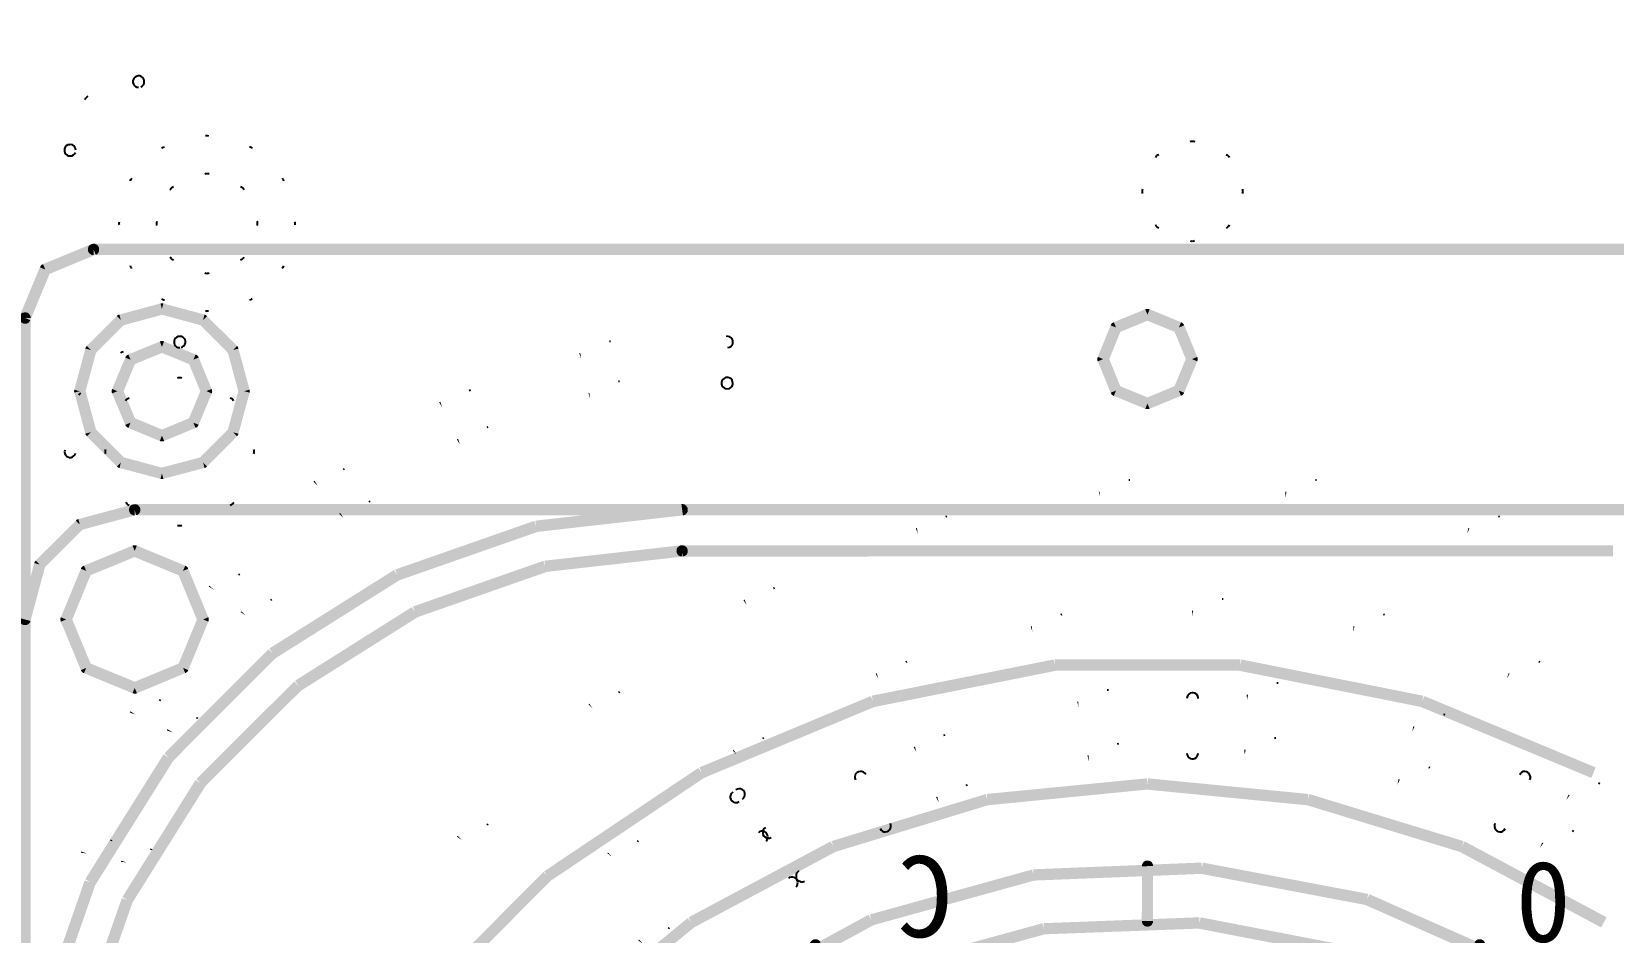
# Model space of a CAD drawing. Header units: millimetres. Extents: x -185079 to -2648, y 85916 to 249201.
# Drawn here: x -52839.2 to -52723.9, y 133995.2 to 134060.9 of the extents above; entities that cross this region are included whole.
import ezdxf

# ---------------------------------------------------------------- set-up
doc = ezdxf.new("R2010")
doc.units = ezdxf.units.MM
doc.linetypes.add('DASHDOT', pattern=[25.4, 12.7, -6.35, 0, -6.35])
doc.layers.get('0').update_dxf_attribs({"color": 255, "linetype": 'DASHDOT'})
doc.layers.add('1', color=4, linetype='Continuous')
doc.styles.add('PDF SimSun', font='simsun.ttc')

msp = doc.modelspace()

# ---------------------------------------------------------------- hatches: boundary and pattern name
at = {"extrusion": (-0.004685, -0.017452, 0.999837)}
for points in [[(-85784.72, 115779.05), (-85784.97, 115779.38), (-85785.23, 115779.72), (-85782.2, 115782.04), (-85781.95, 115781.71), (-85781.69, 115781.38)], [(-85781.95, 115781.71), (-85782.05, 115782.11), (-85782.16, 115782.06), (-85782.25, 115781.98), (-85782.33, 115781.9), (-85782.36, 115781.78), (-85782.36, 115781.65), (-85782.33, 115781.55), (-85782.27, 115781.44), (-85782.18, 115781.36), (-85782.07, 115781.32), (-85781.96, 115781.29), (-85781.84, 115781.31)], [(-85781.95, 115781.71), (-85781.69, 115781.38), (-85781.6, 115781.46), (-85781.55, 115781.57), (-85781.53, 115781.68), (-85781.55, 115781.8), (-85781.58, 115781.92), (-85781.66, 115782.01), (-85781.76, 115782.08), (-85781.86, 115782.12), (-85781.98, 115782.13), (-85782.09, 115782.1), (-85782.2, 115782.04)], [(-85633.64, 115821.96), (-85633.53, 115821.56), (-85633.43, 115821.16), (-85781.84, 115781.31), (-85781.95, 115781.71), (-85782.05, 115782.11)], [(-85785.06, 115775.53), (-85785.47, 115775.58), (-85785.89, 115775.64), (-85785.39, 115779.44), (-85784.97, 115779.38), (-85784.56, 115779.33)], [(-85784.97, 115779.38), (-85785.39, 115779.44), (-85785.37, 115779.5), (-85785.35, 115779.56), (-85785.32, 115779.61), (-85785.29, 115779.66), (-85785.23, 115779.72)], [(-85778.48, 115776.89), (-85778.69, 115777.25), (-85778.9, 115777.61), (-85776.21, 115779.17), (-85776.01, 115778.81), (-85775.8, 115778.45)], [(-85776.01, 115778.81), (-85776.21, 115779.17), (-85776.16, 115779.19), (-85776.1, 115779.21), (-85776.01, 115779.22)], [(-85776.01, 115778.4), (-85776.01, 115778.81), (-85776.01, 115779.22), (-85772.9, 115779.22), (-85772.9, 115778.81), (-85772.9, 115778.39)], [(-85708.23, 115795.21), (-85708.48, 115795.54), (-85708.74, 115795.87), (-85706.77, 115797.37), (-85706.51, 115797.04), (-85706.26, 115796.71)], [(-85706.51, 115797.04), (-85706.77, 115797.37), (-85706.72, 115797.41), (-85706.66, 115797.43), (-85706.61, 115797.45), (-85706.54, 115797.46), (-85706.46, 115797.46)], [(-85706.57, 115796.63), (-85706.51, 115797.04), (-85706.46, 115797.46), (-85704, 115797.14), (-85704.05, 115796.73), (-85704.11, 115796.32)], [(-85785.47, 115775.58), (-85785.08, 115775.69), (-85785.12, 115775.8), (-85785.2, 115775.89), (-85785.29, 115775.96), (-85785.41, 115776), (-85785.53, 115775.99), (-85785.63, 115775.96), (-85785.74, 115775.91), (-85785.83, 115775.82), (-85785.87, 115775.71), (-85785.89, 115775.59), (-85785.87, 115775.47)], [(-85785.47, 115775.58), (-85785.89, 115775.64), (-85785.88, 115775.51), (-85785.85, 115775.4), (-85785.79, 115775.31), (-85785.7, 115775.23), (-85785.59, 115775.18), (-85785.47, 115775.16), (-85785.36, 115775.19), (-85785.24, 115775.23), (-85785.15, 115775.31), (-85785.1, 115775.41), (-85785.06, 115775.53)], [(-85785.87, 115775.47), (-85785.47, 115775.58), (-85785.08, 115775.69), (-85728.04, 115563.27), (-85728.44, 115563.17), (-85728.84, 115563.06)], [(-85779.88, 115774.36), (-85780.23, 115774.57), (-85780.59, 115774.78), (-85779.05, 115777.46), (-85778.69, 115777.25), (-85778.33, 115777.04)], [(-85778.69, 115777.25), (-85779.05, 115777.46), (-85779.02, 115777.51), (-85778.98, 115777.56), (-85778.9, 115777.61)], [(-85773.11, 115778.45), (-85772.9, 115778.81), (-85772.7, 115779.16), (-85770.02, 115777.62), (-85770.22, 115777.26), (-85770.43, 115776.9)], [(-85772.9, 115778.81), (-85772.9, 115779.22), (-85772.85, 115779.22), (-85772.79, 115779.21), (-85772.7, 115779.16)], [(-85708.38, 115793.01), (-85708.79, 115793.07), (-85709.21, 115793.12), (-85708.9, 115795.59), (-85708.48, 115795.54), (-85708.07, 115795.49)], [(-85708.48, 115795.54), (-85708.9, 115795.59), (-85708.88, 115795.65), (-85708.87, 115795.71), (-85708.85, 115795.76), (-85708.8, 115795.81), (-85708.74, 115795.87)], [(-85704.38, 115796.48), (-85704.05, 115796.73), (-85703.72, 115796.98), (-85702.2, 115795), (-85702.53, 115794.75), (-85702.86, 115794.49)], [(-85704.05, 115796.73), (-85704, 115797.14), (-85703.94, 115797.13), (-85703.88, 115797.12), (-85703.84, 115797.09), (-85703.78, 115797.05), (-85703.72, 115796.98)], [(-85777.01, 115774.31), (-85777.26, 115774.64), (-85777.51, 115774.97), (-85775.54, 115776.47), (-85775.29, 115776.14), (-85775.04, 115775.81)], [(-85775.29, 115776.14), (-85775.54, 115776.47), (-85775.5, 115776.51), (-85775.44, 115776.53), (-85775.39, 115776.54), (-85775.32, 115776.56), (-85775.24, 115776.56)], [(-85775.34, 115775.73), (-85775.29, 115776.14), (-85775.24, 115776.56), (-85772.78, 115776.24), (-85772.83, 115775.83), (-85772.89, 115775.42)], [(-85779.83, 115771.46), (-85780.24, 115771.46), (-85780.65, 115771.46), (-85780.65, 115774.57), (-85780.23, 115774.57), (-85779.82, 115774.57)], [(-85780.23, 115774.57), (-85780.65, 115774.57), (-85780.65, 115774.62), (-85780.64, 115774.68), (-85780.59, 115774.78)], [(-85777.17, 115772.12), (-85777.59, 115772.17), (-85778, 115772.23), (-85777.67, 115774.69), (-85777.26, 115774.64), (-85776.85, 115774.59)], [(-85777.26, 115774.64), (-85777.67, 115774.69), (-85777.66, 115774.75), (-85777.64, 115774.81), (-85777.61, 115774.86), (-85777.58, 115774.91), (-85777.51, 115774.97)], [(-85773.16, 115775.58), (-85772.83, 115775.83), (-85772.5, 115776.08), (-85770.99, 115774.11), (-85771.32, 115773.86), (-85771.65, 115773.61)], [(-85772.83, 115775.83), (-85772.78, 115776.24), (-85772.72, 115776.23), (-85772.66, 115776.22), (-85772.61, 115776.19), (-85772.56, 115776.15), (-85772.5, 115776.08)], [(-85770.58, 115777.05), (-85770.22, 115777.26), (-85769.87, 115777.46), (-85768.31, 115774.78), (-85768.66, 115774.57), (-85769.02, 115774.36)], [(-85770.22, 115777.26), (-85770.02, 115777.62), (-85769.97, 115777.59), (-85769.92, 115777.55), (-85769.87, 115777.46)], [(-85708.79, 115793.07), (-85709.12, 115792.81), (-85709.16, 115792.86), (-85709.18, 115792.92), (-85709.19, 115792.97), (-85709.21, 115793.04), (-85709.21, 115793.12)], [(-85706.96, 115791.34), (-85707.29, 115791.09), (-85707.62, 115790.84), (-85709.12, 115792.81), (-85708.79, 115793.07), (-85708.46, 115793.32)], [(-85702.95, 115794.8), (-85702.53, 115794.75), (-85702.12, 115794.69), (-85702.45, 115792.23), (-85702.86, 115792.28), (-85703.27, 115792.33)], [(-85702.53, 115794.75), (-85702.2, 115795), (-85702.17, 115794.95), (-85702.15, 115794.89), (-85702.13, 115794.84), (-85702.12, 115794.78), (-85702.12, 115794.69)], [(-85780.24, 115771.46), (-85780.59, 115771.26), (-85780.62, 115771.31), (-85780.64, 115771.37), (-85780.65, 115771.46)], [(-85778.32, 115768.98), (-85778.68, 115768.78), (-85779.04, 115768.57), (-85780.59, 115771.26), (-85780.24, 115771.46), (-85779.88, 115771.67)], [(-85777.59, 115772.17), (-85777.92, 115771.92), (-85777.96, 115771.97), (-85777.97, 115772.03), (-85777.99, 115772.08), (-85778, 115772.14), (-85778, 115772.23)], [(-85775.74, 115770.46), (-85776.07, 115770.2), (-85776.4, 115769.95), (-85777.92, 115771.92), (-85777.59, 115772.17), (-85777.26, 115772.43)], [(-85771.73, 115773.91), (-85771.32, 115773.86), (-85770.9, 115773.8), (-85771.23, 115771.34), (-85771.64, 115771.39), (-85772.05, 115771.45)], [(-85771.32, 115773.86), (-85770.99, 115774.11), (-85770.95, 115774.07), (-85770.93, 115774), (-85770.91, 115773.95), (-85770.9, 115773.89), (-85770.9, 115773.8)], [(-85769.08, 115774.57), (-85768.66, 115774.57), (-85768.25, 115774.57), (-85768.26, 115771.46), (-85768.67, 115771.46), (-85769.08, 115771.46)], [(-85768.66, 115774.57), (-85768.31, 115774.78), (-85768.28, 115774.73), (-85768.26, 115774.66), (-85768.25, 115774.57)], [(-85704.78, 115791.19), (-85704.83, 115790.78), (-85704.88, 115790.36), (-85707.34, 115790.68), (-85707.29, 115791.09), (-85707.24, 115791.5)], [(-85703.11, 115792.61), (-85702.86, 115792.28), (-85702.61, 115791.95), (-85704.58, 115790.45), (-85704.83, 115790.78), (-85705.08, 115791.11)], [(-85707.29, 115791.09), (-85707.34, 115790.68), (-85707.4, 115790.69), (-85707.46, 115790.7), (-85707.51, 115790.73), (-85707.56, 115790.77), (-85707.62, 115790.84)], [(-85704.83, 115790.78), (-85704.58, 115790.45), (-85704.62, 115790.41), (-85704.69, 115790.39), (-85704.74, 115790.38), (-85704.8, 115790.36), (-85704.88, 115790.36)], [(-85702.86, 115792.28), (-85702.45, 115792.23), (-85702.46, 115792.17), (-85702.48, 115792.11), (-85702.51, 115792.06), (-85702.54, 115792.01), (-85702.61, 115791.95)], [(-85773.55, 115770.29), (-85773.61, 115769.88), (-85773.66, 115769.46), (-85776.12, 115769.79), (-85776.07, 115770.2), (-85776.02, 115770.62)], [(-85771.89, 115771.72), (-85771.64, 115771.39), (-85771.39, 115771.06), (-85773.35, 115769.55), (-85773.61, 115769.88), (-85773.86, 115770.21)], [(-85778.68, 115768.78), (-85778.88, 115768.42), (-85778.93, 115768.45), (-85778.99, 115768.49), (-85779.04, 115768.57)], [(-85775.79, 115767.57), (-85775.99, 115767.21), (-85776.2, 115766.86), (-85778.88, 115768.42), (-85778.68, 115768.78), (-85778.47, 115769.13)], [(-85776.07, 115770.2), (-85776.12, 115769.79), (-85776.18, 115769.8), (-85776.24, 115769.83), (-85776.29, 115769.86), (-85776.34, 115769.88), (-85776.4, 115769.95)], [(-85773.61, 115769.88), (-85773.35, 115769.55), (-85773.4, 115769.51), (-85773.46, 115769.49), (-85773.51, 115769.47), (-85773.58, 115769.46), (-85773.66, 115769.46)], [(-85771.64, 115771.39), (-85771.23, 115771.34), (-85771.24, 115771.28), (-85771.26, 115771.22), (-85771.29, 115771.17), (-85771.32, 115771.12), (-85771.39, 115771.06)], [(-85769.02, 115771.67), (-85768.67, 115771.46), (-85768.31, 115771.26), (-85769.85, 115768.56), (-85770.21, 115768.77), (-85770.57, 115768.97)], [(-85768.67, 115771.46), (-85768.26, 115771.46), (-85768.26, 115771.41), (-85768.27, 115771.35), (-85768.31, 115771.26)], [(-85775.99, 115767.21), (-85775.99, 115766.8), (-85776.05, 115766.8), (-85776.11, 115766.81), (-85776.2, 115766.86)], [(-85772.9, 115767.63), (-85772.9, 115767.22), (-85772.89, 115766.81), (-85775.99, 115766.8), (-85775.99, 115767.21), (-85776, 115767.63)], [(-85770.41, 115769.13), (-85770.21, 115768.77), (-85770, 115768.41), (-85772.69, 115766.87), (-85772.9, 115767.22), (-85773.1, 115767.58)], [(-85770.21, 115768.77), (-85769.85, 115768.56), (-85769.88, 115768.51), (-85769.92, 115768.46), (-85770, 115768.41)], [(-85772.9, 115767.22), (-85772.69, 115766.87), (-85772.74, 115766.84), (-85772.8, 115766.82), (-85772.89, 115766.81)], [(-85777.51, 115761.71), (-85777.71, 115762.07), (-85777.92, 115762.42), (-85774.33, 115764.5), (-85774.13, 115764.14), (-85773.92, 115763.79)], [(-85774.13, 115764.14), (-85774.23, 115764.54), (-85774.35, 115764.5), (-85774.43, 115764.42), (-85774.51, 115764.33), (-85774.54, 115764.21), (-85774.54, 115764.09), (-85774.51, 115763.99), (-85774.45, 115763.88), (-85774.36, 115763.79), (-85774.26, 115763.75), (-85774.14, 115763.73), (-85774.02, 115763.75)], [(-85774.13, 115764.14), (-85773.92, 115763.79), (-85773.83, 115763.85), (-85773.76, 115763.95), (-85773.72, 115764.06), (-85773.71, 115764.19), (-85773.74, 115764.3), (-85773.8, 115764.4), (-85773.89, 115764.48), (-85773.99, 115764.54), (-85774.1, 115764.56), (-85774.22, 115764.54), (-85774.33, 115764.5)], [(-85631.61, 115802.84), (-85631.5, 115802.44), (-85631.39, 115802.04), (-85774.02, 115763.75), (-85774.13, 115764.14), (-85774.23, 115764.54)], [(-85745.4, 115770.18), (-85745.56, 115770.56), (-85745.72, 115770.95), (-85735.74, 115774.88), (-85735.58, 115774.49), (-85735.42, 115774.11)], [(-85735.58, 115774.49), (-85735.42, 115774.11), (-85735.33, 115774.16), (-85735.24, 115774.25), (-85735.19, 115774.35), (-85735.16, 115774.47), (-85735.18, 115774.59), (-85735.22, 115774.7), (-85735.29, 115774.79), (-85735.39, 115774.86), (-85735.5, 115774.9), (-85735.62, 115774.91), (-85735.74, 115774.88)], [(-85779.42, 115758.28), (-85779.77, 115758.49), (-85780.13, 115758.7), (-85778.07, 115762.27), (-85777.71, 115762.07), (-85777.36, 115761.86)], [(-85777.71, 115762.07), (-85778.07, 115762.27), (-85778.04, 115762.32), (-85778, 115762.37), (-85777.92, 115762.42)], [(-85754.19, 115764.16), (-85754.42, 115764.51), (-85754.65, 115764.86), (-85745.79, 115770.91), (-85745.56, 115770.56), (-85745.33, 115770.21)], [(-85776.14, 115758.59), (-85776.39, 115758.92), (-85776.64, 115759.25), (-85773.6, 115761.58), (-85773.35, 115761.25), (-85773.1, 115760.92)], [(-85773.35, 115761.25), (-85773.6, 115761.58), (-85773.56, 115761.62), (-85773.49, 115761.63), (-85773.44, 115761.65), (-85773.38, 115761.66), (-85773.3, 115761.66)], [(-85773.4, 115760.83), (-85773.35, 115761.25), (-85773.3, 115761.66), (-85769.51, 115761.16), (-85769.57, 115760.75), (-85769.62, 115760.34)], [(-85744.01, 115767.53), (-85744.16, 115767.91), (-85744.32, 115768.3), (-85734.96, 115771.98), (-85734.8, 115771.6), (-85734.65, 115771.21)], [(-85734.8, 115771.6), (-85734.91, 115771.99), (-85735.02, 115771.95), (-85735.11, 115771.87), (-85735.18, 115771.78), (-85735.22, 115771.66), (-85735.21, 115771.54), (-85735.19, 115771.44), (-85735.13, 115771.33), (-85735.04, 115771.24), (-85734.93, 115771.2), (-85734.82, 115771.18), (-85734.7, 115771.2)], [(-85734.8, 115771.6), (-85734.65, 115771.21), (-85734.55, 115771.27), (-85734.46, 115771.36), (-85734.41, 115771.45), (-85734.38, 115771.57), (-85734.4, 115771.69), (-85734.45, 115771.8), (-85734.51, 115771.89), (-85734.61, 115771.96), (-85734.72, 115772), (-85734.85, 115772.01), (-85734.96, 115771.98)], [(-85669.38, 115789.59), (-85669.27, 115789.19), (-85669.16, 115788.8), (-85734.7, 115771.2), (-85734.8, 115771.6), (-85734.91, 115771.99)], [(-85779.36, 115754.34), (-85779.77, 115754.34), (-85780.18, 115754.34), (-85780.19, 115758.49), (-85779.77, 115758.49), (-85779.36, 115758.49)], [(-85779.77, 115758.49), (-85780.19, 115758.49), (-85780.19, 115758.54), (-85780.17, 115758.6), (-85780.13, 115758.7)], [(-85752.23, 115761.89), (-85752.47, 115762.24), (-85752.7, 115762.59), (-85744.39, 115768.27), (-85744.16, 115767.91), (-85743.93, 115767.56)], [(-85776.47, 115755.06), (-85776.88, 115755.12), (-85777.29, 115755.17), (-85776.8, 115758.97), (-85776.39, 115758.92), (-85775.98, 115758.86)], [(-85776.39, 115758.92), (-85776.8, 115758.97), (-85776.79, 115759.03), (-85776.78, 115759.09), (-85776.75, 115759.14), (-85776.71, 115759.19), (-85776.64, 115759.25)], [(-85769.9, 115760.5), (-85769.57, 115760.75), (-85769.24, 115761), (-85766.91, 115757.96), (-85767.24, 115757.71), (-85767.57, 115757.45)], [(-85769.57, 115760.75), (-85769.51, 115761.16), (-85769.45, 115761.15), (-85769.4, 115761.14), (-85769.34, 115761.1), (-85769.29, 115761.07), (-85769.24, 115761)], [(-85761.4, 115756.35), (-85761.71, 115756.63), (-85762.02, 115756.92), (-85754.73, 115764.8), (-85754.42, 115764.51), (-85754.11, 115764.23)], [(-85758.98, 115754.56), (-85759.29, 115754.85), (-85759.6, 115755.14), (-85752.78, 115762.52), (-85752.47, 115762.24), (-85752.15, 115761.95)], [(-85779.77, 115754.34), (-85780.18, 115754.34), (-85780.16, 115754.22), (-85780.12, 115754.11), (-85780.04, 115754.02), (-85779.95, 115753.96), (-85779.83, 115753.93), (-85779.72, 115753.93), (-85779.6, 115753.96), (-85779.5, 115754.03), (-85779.42, 115754.12), (-85779.37, 115754.23), (-85779.36, 115754.34)], [(-85776.88, 115755.12), (-85777.21, 115754.86), (-85777.25, 115754.91), (-85777.26, 115754.97), (-85777.28, 115755.02), (-85777.3, 115755.09), (-85777.29, 115755.17)], [(-85774.22, 115752.34), (-85774.55, 115752.09), (-85774.88, 115751.83), (-85777.21, 115754.86), (-85776.88, 115755.12), (-85776.55, 115755.37)], [(-85767.65, 115757.76), (-85767.24, 115757.71), (-85766.83, 115757.65), (-85767.32, 115753.86), (-85767.73, 115753.92), (-85768.14, 115753.97)], [(-85767.24, 115757.71), (-85766.91, 115757.96), (-85766.87, 115757.92), (-85766.85, 115757.85), (-85766.84, 115757.8), (-85766.82, 115757.74), (-85766.83, 115757.65)], [(-85766.7, 115747.13), (-85767.06, 115747.34), (-85767.42, 115747.54), (-85762.07, 115756.84), (-85761.71, 115756.63), (-85761.35, 115756.43)], [(-85774.55, 115752.09), (-85774.61, 115751.67), (-85774.67, 115751.68), (-85774.72, 115751.7), (-85774.77, 115751.73), (-85774.83, 115751.77), (-85774.88, 115751.83)], [(-85770.7, 115752.01), (-85770.76, 115751.59), (-85770.81, 115751.18), (-85774.61, 115751.67), (-85774.55, 115752.09), (-85774.5, 115752.5)], [(-85767.98, 115754.25), (-85767.73, 115753.92), (-85767.48, 115753.59), (-85770.5, 115751.26), (-85770.76, 115751.59), (-85771.01, 115751.92)], [(-85767.73, 115753.92), (-85767.32, 115753.86), (-85767.33, 115753.81), (-85767.34, 115753.75), (-85767.38, 115753.7), (-85767.41, 115753.65), (-85767.48, 115753.59)], [(-85718.34, 115764.22), (-85718.53, 115764.6), (-85718.71, 115764.98), (-85706.59, 115770.97), (-85706.41, 115770.59), (-85706.23, 115770.21)], [(-85706.3, 115770.19), (-85706.41, 115770.59), (-85706.52, 115770.99), (-85693.45, 115774.5), (-85693.34, 115774.1), (-85693.23, 115773.7)], [(-85693.31, 115773.68), (-85693.34, 115774.1), (-85693.37, 115774.52), (-85679.88, 115775.4), (-85679.85, 115774.99), (-85679.82, 115774.57)], [(-85770.76, 115751.59), (-85770.5, 115751.26), (-85770.55, 115751.22), (-85770.61, 115751.21), (-85770.66, 115751.19), (-85770.73, 115751.18), (-85770.81, 115751.18)], [(-85763.97, 115745.93), (-85764.32, 115746.13), (-85764.68, 115746.34), (-85759.65, 115755.06), (-85759.29, 115754.85), (-85758.94, 115754.64)], [(-85728.98, 115756.01), (-85729.24, 115756.34), (-85729.49, 115756.67), (-85718.78, 115764.93), (-85718.53, 115764.6), (-85718.27, 115764.27)], [(-85679.91, 115774.57), (-85679.85, 115774.99), (-85679.8, 115775.4), (-85666.39, 115773.61), (-85666.44, 115773.2), (-85666.5, 115772.79)], [(-85769.81, 115736.94), (-85770.22, 115737.06), (-85770.62, 115737.19), (-85767.47, 115747.46), (-85767.06, 115747.34), (-85766.66, 115747.21)], [(-85737.82, 115745.87), (-85738.14, 115746.14), (-85738.46, 115746.41), (-85729.56, 115756.61), (-85729.24, 115756.34), (-85728.92, 115756.07)], [(-85766.87, 115736.38), (-85767.27, 115736.51), (-85767.67, 115736.63), (-85764.73, 115746.26), (-85764.32, 115746.13), (-85763.92, 115746.01)], [(-85708.47, 115759.45), (-85708.62, 115759.84), (-85708.76, 115760.23), (-85697.78, 115764.36), (-85697.63, 115763.97), (-85697.49, 115763.59)], [(-85697.57, 115763.56), (-85697.63, 115763.97), (-85697.7, 115764.38), (-85686.11, 115766.31), (-85686.05, 115765.9), (-85685.98, 115765.49)], [(-85718.35, 115753.27), (-85718.57, 115753.62), (-85718.79, 115753.98), (-85708.83, 115760.2), (-85708.62, 115759.84), (-85708.4, 115759.49)], [(-85686.06, 115765.49), (-85686.05, 115765.9), (-85686.03, 115766.32), (-85674.3, 115765.92), (-85674.32, 115765.51), (-85674.33, 115765.09)], [(-85726.85, 115745.29), (-85727.13, 115745.59), (-85727.42, 115745.9), (-85718.86, 115753.93), (-85718.57, 115753.62), (-85718.28, 115753.32)], [(-85674.41, 115765.1), (-85674.32, 115765.51), (-85674.22, 115765.92), (-85662.79, 115763.26), (-85662.88, 115762.85), (-85662.98, 115762.44)], [(-85703.82, 115755.01), (-85703.94, 115755.41), (-85704.06, 115755.8), (-85692.33, 115759.46), (-85692.21, 115759.07), (-85692.09, 115758.67)], [(-85696.08, 115758.18), (-85695.68, 115758.29), (-85695.72, 115758.4), (-85695.8, 115758.49), (-85695.89, 115758.56), (-85696.01, 115758.59), (-85696.13, 115758.59), (-85696.24, 115758.56), (-85696.34, 115758.51), (-85696.43, 115758.41), (-85696.47, 115758.31), (-85696.49, 115758.19), (-85696.47, 115758.07)], [(-85692.18, 115758.65), (-85692.21, 115759.07), (-85692.24, 115759.48), (-85680.01, 115760.4), (-85679.98, 115759.99), (-85679.95, 115759.57)], [(-85744.51, 115734.19), (-85744.87, 115734.4), (-85745.22, 115734.61), (-85738.5, 115746.35), (-85738.14, 115746.14), (-85737.78, 115745.94)], [(-85714.3, 115748.82), (-85714.51, 115749.18), (-85714.71, 115749.53), (-85704.14, 115755.76), (-85703.94, 115755.41), (-85703.73, 115755.05)], [(-85696.47, 115758.07), (-85696.08, 115758.18), (-85695.68, 115758.29), (-85694.65, 115754.43), (-85695.04, 115754.32), (-85695.44, 115754.21)], [(-85770.59, 115726.33), (-85771.01, 115726.35), (-85771.43, 115726.38), (-85770.64, 115737.09), (-85770.22, 115737.06), (-85769.8, 115737.04)], [(-85680.05, 115759.57), (-85679.98, 115759.99), (-85679.92, 115760.4), (-85667.78, 115758.51), (-85667.85, 115758.09), (-85667.92, 115757.67)], [(-85767.6, 115726.44), (-85768.02, 115726.47), (-85768.44, 115726.49), (-85767.69, 115736.53), (-85767.27, 115736.51), (-85766.85, 115736.48)], [(-85733.63, 115735.8), (-85733.97, 115736.03), (-85734.31, 115736.27), (-85727.47, 115745.83), (-85727.13, 115745.59), (-85726.8, 115745.35)], [(-85723.12, 115740.4), (-85723.41, 115740.71), (-85723.7, 115741.02), (-85714.8, 115749.48), (-85714.51, 115749.18), (-85714.22, 115748.87)], [(-85711.78, 115745.72), (-85711.99, 115746.07), (-85712.19, 115746.43), (-85702.4, 115752.17), (-85702.19, 115751.81), (-85701.99, 115751.45)], [(-85702.07, 115751.42), (-85702.19, 115751.81), (-85702.31, 115752.2), (-85691.46, 115755.56), (-85691.34, 115755.16), (-85691.22, 115754.77)], [(-85695.04, 115754.32), (-85695.44, 115754.21), (-85695.39, 115754.1), (-85695.32, 115754.01), (-85695.23, 115753.94), (-85695.11, 115753.9), (-85694.99, 115753.91), (-85694.88, 115753.94), (-85694.78, 115753.99), (-85694.69, 115754.08), (-85694.65, 115754.19), (-85694.63, 115754.31), (-85694.65, 115754.43)], [(-85691.31, 115754.74), (-85691.34, 115755.16), (-85691.37, 115755.58), (-85680.05, 115756.39), (-85680.02, 115755.98), (-85679.99, 115755.56)], [(-85717.96, 115746.35), (-85717.65, 115746.63), (-85717.74, 115746.71), (-85717.85, 115746.75), (-85717.97, 115746.78), (-85718.08, 115746.75), (-85718.2, 115746.7), (-85718.28, 115746.62), (-85718.35, 115746.52), (-85718.38, 115746.41), (-85718.37, 115746.28), (-85718.34, 115746.17), (-85718.27, 115746.08)], [(-85714.99, 115743.65), (-85715.3, 115743.37), (-85715.61, 115743.1), (-85718.27, 115746.08), (-85717.96, 115746.35), (-85717.65, 115746.63)], [(-85671.61, 115754.91), (-85672.01, 115754.99), (-85672.42, 115755.08), (-85671.6, 115758.99), (-85671.2, 115758.91), (-85670.79, 115758.83)], [(-85671.2, 115758.91), (-85670.79, 115758.83), (-85670.78, 115758.94), (-85670.81, 115759.05), (-85670.87, 115759.16), (-85670.95, 115759.25), (-85671.06, 115759.3), (-85671.17, 115759.33), (-85671.29, 115759.31), (-85671.41, 115759.28), (-85671.5, 115759.2), (-85671.57, 115759.11), (-85671.6, 115758.99)], [(-85726.5, 115743.11), (-85726.18, 115742.84), (-85725.86, 115742.57), (-85726.04, 115742.34), (-85726.36, 115742.61), (-85726.68, 115742.88)], [(-85726.18, 115742.84), (-85725.86, 115742.57), (-85725.79, 115742.68), (-85725.76, 115742.79), (-85725.77, 115742.91), (-85725.8, 115743.02), (-85725.87, 115743.13), (-85725.96, 115743.2), (-85726.06, 115743.24), (-85726.19, 115743.26), (-85726.31, 115743.23), (-85726.41, 115743.19), (-85726.5, 115743.11)], [(-85680.09, 115755.56), (-85680.02, 115755.98), (-85679.95, 115756.39), (-85668.73, 115754.64), (-85668.8, 115754.22), (-85668.87, 115753.8)], [(-85726.36, 115742.61), (-85726.68, 115742.88), (-85726.75, 115742.77), (-85726.77, 115742.67), (-85726.77, 115742.54), (-85726.74, 115742.43), (-85726.67, 115742.32), (-85726.58, 115742.25), (-85726.47, 115742.21), (-85726.34, 115742.19), (-85726.23, 115742.22), (-85726.13, 115742.26), (-85726.04, 115742.34)], [(-85719.95, 115737.97), (-85720.24, 115738.28), (-85720.53, 115738.58), (-85712.28, 115746.38), (-85711.99, 115746.07), (-85711.7, 115745.77)], [(-85668.01, 115757.7), (-85667.85, 115758.09), (-85667.69, 115758.48), (-85656.29, 115753.9), (-85656.45, 115753.51), (-85656.61, 115753.12)], [(-85748.8, 115721.44), (-85749.19, 115721.57), (-85749.58, 115721.7), (-85745.26, 115734.53), (-85744.87, 115734.4), (-85744.48, 115734.27)], [(-85729.79, 115730.28), (-85730.14, 115730.51), (-85730.49, 115730.73), (-85724.11, 115740.51), (-85723.76, 115740.29), (-85723.41, 115740.06)], [(-85723.76, 115740.29), (-85723.41, 115740.06), (-85723.36, 115740.16), (-85723.35, 115740.29), (-85723.37, 115740.41), (-85723.41, 115740.51), (-85723.49, 115740.59), (-85723.59, 115740.66), (-85723.69, 115740.7), (-85723.82, 115740.7), (-85723.93, 115740.67), (-85724.04, 115740.6), (-85724.11, 115740.51)], [(-85723.41, 115740.71), (-85723.7, 115741.02), (-85723.77, 115740.92), (-85723.82, 115740.81), (-85723.83, 115740.69), (-85723.8, 115740.58), (-85723.75, 115740.47), (-85723.66, 115740.38), (-85723.57, 115740.33), (-85723.45, 115740.3), (-85723.33, 115740.31), (-85723.21, 115740.34), (-85723.12, 115740.4)], [(-85715.3, 115743.37), (-85715.61, 115743.1), (-85715.52, 115743.01), (-85715.41, 115742.97), (-85715.29, 115742.95), (-85715.18, 115742.98), (-85715.07, 115743.02), (-85714.98, 115743.1), (-85714.91, 115743.2), (-85714.88, 115743.32), (-85714.89, 115743.44), (-85714.92, 115743.55), (-85714.99, 115743.65)], [(-85672.01, 115754.99), (-85672.42, 115755.08), (-85672.43, 115754.96), (-85672.4, 115754.85), (-85672.34, 115754.74), (-85672.27, 115754.65), (-85672.15, 115754.6), (-85672.04, 115754.57), (-85671.92, 115754.59), (-85671.8, 115754.62), (-85671.72, 115754.7), (-85671.64, 115754.79), (-85671.61, 115754.91)], [(-85768.99, 115715.77), (-85769.4, 115715.72), (-85769.81, 115715.66), (-85771.42, 115726.29), (-85771.01, 115726.35), (-85770.6, 115726.41)], [(-85738.42, 115725.15), (-85738.79, 115725.33), (-85739.17, 115725.5), (-85734.35, 115736.21), (-85733.97, 115736.03), (-85733.59, 115735.86)], [(-85668.96, 115753.83), (-85668.8, 115754.22), (-85668.64, 115754.61), (-85658.11, 115750.34), (-85658.27, 115749.96), (-85658.42, 115749.57)], [(-85766.1, 115716.55), (-85766.51, 115716.5), (-85766.92, 115716.44), (-85768.43, 115726.41), (-85768.02, 115726.47), (-85767.61, 115726.52)], [(-85726.29, 115728.35), (-85726.64, 115728.57), (-85726.99, 115728.8), (-85721.13, 115737.85), (-85720.78, 115737.62), (-85720.43, 115737.4)], [(-85720.78, 115737.62), (-85720.43, 115737.4), (-85720.38, 115737.5), (-85720.37, 115737.62), (-85720.39, 115737.74), (-85720.43, 115737.84), (-85720.51, 115737.94), (-85720.61, 115738), (-85720.71, 115738.04), (-85720.84, 115738.04), (-85720.95, 115738), (-85721.06, 115737.94), (-85721.13, 115737.85)], [(-85720.24, 115738.28), (-85720.53, 115738.58), (-85720.6, 115738.48), (-85720.65, 115738.37), (-85720.66, 115738.26), (-85720.63, 115738.14), (-85720.59, 115738.03), (-85720.5, 115737.95), (-85720.4, 115737.89), (-85720.28, 115737.87), (-85720.16, 115737.87), (-85720.05, 115737.9), (-85719.95, 115737.97)], [(-85733.87, 115719.45), (-85734.26, 115719.59), (-85734.66, 115719.73), (-85730.53, 115730.65), (-85730.14, 115730.51), (-85729.74, 115730.37)]]:
    msp.add_hatch(color=7, dxfattribs=at).paths.add_polyline_path(points, flags=16)

# ---------------------------------------------------------------- linework, layer by layer
for p, q in [((-52797.08, 134038.32, 1390.95), (-52797, 134038.33, 1390.95)), ((-52796.42, 134035.4, 1390.9), (-52796.34, 134035.41, 1390.9)), ((-52807.3, 134034.73, 1390.84), (-52807.21, 134034.77, 1390.84)), ((-52806, 134032.03, 1390.79), (-52805.91, 134032.07, 1390.8)), ((-52816.45, 134028.95, 1390.69), (-52816.38, 134029.01, 1390.69)), ((-52759.21, 134028.2, 1390.95), (-52759.13, 134028.2, 1390.95)), ((-52745.6, 134028.2, 1391.01), (-52745.52, 134028.2, 1391.01)), ((-52814.58, 134026.6, 1390.66), (-52814.51, 134026.67, 1390.66)), ((-52772.55, 134025.54, 1390.84), (-52772.47, 134025.56, 1390.84)), ((-52732.26, 134025.56, 1391.03), (-52732.18, 134025.54, 1391.03)), ((-52824.09, 134021.29, 1390.52), (-52824.03, 134021.36, 1390.52)), ((-52785.11, 134020.3, 1390.69), (-52785.03, 134020.33, 1390.69)), ((-52821.76, 134019.42, 1390.5), (-52821.69, 134019.49, 1390.5)), ((-52752.41, 134019.54, 1390.83), (-52752.33, 134019.54, 1390.83)), ((-52764.17, 134018.38, 1390.75), (-52764.09, 134018.4, 1390.75)), ((-52740.64, 134018.4, 1390.86), (-52740.56, 134018.38, 1390.86)), ((-52775.47, 134014.93, 1390.64), (-52775.39, 134014.96, 1390.64)), ((-52729.33, 134014.96, 1390.86), (-52729.25, 134014.93, 1390.86)), ((-52748.42, 134013.39, 1390.74), (-52748.33, 134013.39, 1390.74)), ((-52829.85, 134012.09, 1390.33), (-52829.81, 134012.19, 1390.34)), ((-52796.4, 134012.7, 1390.5), (-52796.35, 134012.76, 1390.5)), ((-52760.79, 134012.89, 1390.67), (-52760.69, 134012.9, 1390.67)), ((-52736.28, 134011.11, 1390.76), (-52736.18, 134011.09, 1390.76)), ((-52827.14, 134010.79, 1390.32), (-52827.1, 134010.89, 1390.33)), ((-52785.89, 134009.35, 1390.49), (-52785.83, 134009.4, 1390.49)), ((-52772.7, 134009.59, 1390.56), (-52772.61, 134009.61, 1390.56)), ((-52760.03, 134008.96, 1390.61), (-52759.94, 134008.98, 1390.61)), ((-52748.59, 134009.4, 1390.67), (-52748.5, 134009.4, 1390.67)), ((-52737.35, 134007.25, 1390.68), (-52737.26, 134007.22, 1390.68)), ((-52771.07, 134005.94, 1390.5), (-52770.98, 134005.96, 1390.5)), ((-52724.96, 134006.11, 1390.72), (-52724.88, 134006.06, 1390.72)), ((-52806, 134003.04, 1390.29), (-52805.95, 134003.11, 1390.29)), ((-52833.4, 134001.88, 1390.14), (-52833.38, 134001.96, 1390.14)), ((-52795.02, 134001.84, 1390.32), (-52794.97, 134001.89, 1390.32)), ((-52726.88, 134002.62, 1390.65), (-52726.8, 134002.57, 1390.65)), ((-52830.48, 134001.21, 1390.14), (-52830.47, 134001.29, 1390.14)), ((-52792.78, 133995.48, 1390.22), (-52792.72, 133995.55, 1390.22))]:
    msp.add_line(p, q, dxfattribs=at)
at = {"extrusion": (-0.004685, -0.017452, 0.999837), "elevation": -701.2}
for points in [[(-85782.05, 115782.11), (-85782.16, 115782.06), (-85782.25, 115781.98), (-85782.33, 115781.9), (-85782.36, 115781.78), (-85782.36, 115781.65), (-85782.33, 115781.55), (-85782.27, 115781.44), (-85782.18, 115781.36), (-85782.07, 115781.32), (-85781.96, 115781.29), (-85781.84, 115781.31)], [(-85781.69, 115781.38), (-85781.6, 115781.46), (-85781.55, 115781.57), (-85781.53, 115781.68), (-85781.55, 115781.8), (-85781.58, 115781.92), (-85781.66, 115782.01), (-85781.76, 115782.08), (-85781.86, 115782.12), (-85781.98, 115782.13), (-85782.09, 115782.1), (-85782.2, 115782.04)], [(-85785.39, 115779.44), (-85785.37, 115779.5), (-85785.35, 115779.56), (-85785.32, 115779.61), (-85785.29, 115779.66), (-85785.23, 115779.72)], [(-85776.21, 115779.17), (-85776.16, 115779.19), (-85776.1, 115779.21), (-85776.01, 115779.22)], [(-85706.77, 115797.37), (-85706.72, 115797.41), (-85706.66, 115797.43), (-85706.61, 115797.45), (-85706.54, 115797.46), (-85706.46, 115797.46)], [(-85785.08, 115775.69), (-85785.12, 115775.8), (-85785.2, 115775.89), (-85785.29, 115775.96), (-85785.41, 115776), (-85785.53, 115775.99), (-85785.63, 115775.96), (-85785.74, 115775.91), (-85785.83, 115775.82), (-85785.87, 115775.71), (-85785.89, 115775.59), (-85785.87, 115775.47)], [(-85785.89, 115775.64), (-85785.88, 115775.51), (-85785.85, 115775.4), (-85785.79, 115775.31), (-85785.7, 115775.23), (-85785.59, 115775.18), (-85785.47, 115775.16), (-85785.36, 115775.19), (-85785.24, 115775.23), (-85785.15, 115775.31), (-85785.1, 115775.41), (-85785.06, 115775.53)], [(-85779.05, 115777.46), (-85779.02, 115777.51), (-85778.98, 115777.56), (-85778.9, 115777.61)], [(-85772.9, 115779.22), (-85772.85, 115779.22), (-85772.79, 115779.21), (-85772.7, 115779.16)], [(-85708.9, 115795.59), (-85708.88, 115795.65), (-85708.87, 115795.71), (-85708.85, 115795.76), (-85708.8, 115795.81), (-85708.74, 115795.87)], [(-85704, 115797.14), (-85703.94, 115797.13), (-85703.88, 115797.12), (-85703.84, 115797.09), (-85703.78, 115797.05), (-85703.72, 115796.98)], [(-85775.54, 115776.47), (-85775.5, 115776.51), (-85775.44, 115776.53), (-85775.39, 115776.54), (-85775.32, 115776.56), (-85775.24, 115776.56)], [(-85780.65, 115774.57), (-85780.65, 115774.62), (-85780.64, 115774.68), (-85780.59, 115774.78)], [(-85777.67, 115774.69), (-85777.66, 115774.75), (-85777.64, 115774.81), (-85777.61, 115774.86), (-85777.58, 115774.91), (-85777.51, 115774.97)], [(-85772.78, 115776.24), (-85772.72, 115776.23), (-85772.66, 115776.22), (-85772.61, 115776.19), (-85772.56, 115776.15), (-85772.5, 115776.08)], [(-85770.02, 115777.62), (-85769.97, 115777.59), (-85769.92, 115777.55), (-85769.87, 115777.46)], [(-85709.12, 115792.81), (-85709.16, 115792.86), (-85709.18, 115792.92), (-85709.19, 115792.97), (-85709.21, 115793.04), (-85709.21, 115793.12)], [(-85702.2, 115795), (-85702.17, 115794.95), (-85702.15, 115794.89), (-85702.13, 115794.84), (-85702.12, 115794.78), (-85702.12, 115794.69)], [(-85780.59, 115771.26), (-85780.62, 115771.31), (-85780.64, 115771.37), (-85780.65, 115771.46)], [(-85777.92, 115771.92), (-85777.96, 115771.97), (-85777.97, 115772.03), (-85777.99, 115772.08), (-85778, 115772.14), (-85778, 115772.23)], [(-85770.99, 115774.11), (-85770.95, 115774.07), (-85770.93, 115774), (-85770.91, 115773.95), (-85770.9, 115773.89), (-85770.9, 115773.8)], [(-85768.31, 115774.78), (-85768.28, 115774.73), (-85768.26, 115774.66), (-85768.25, 115774.57)], [(-85707.34, 115790.68), (-85707.4, 115790.69), (-85707.46, 115790.7), (-85707.51, 115790.73), (-85707.56, 115790.77), (-85707.62, 115790.84)], [(-85702.45, 115792.23), (-85702.46, 115792.17), (-85702.48, 115792.11), (-85702.51, 115792.06), (-85702.54, 115792.01), (-85702.61, 115791.95)], [(-85704.58, 115790.45), (-85704.62, 115790.41), (-85704.69, 115790.39), (-85704.74, 115790.38), (-85704.8, 115790.36), (-85704.88, 115790.36)], [(-85778.88, 115768.42), (-85778.93, 115768.45), (-85778.99, 115768.49), (-85779.04, 115768.57)], [(-85776.12, 115769.79), (-85776.18, 115769.8), (-85776.24, 115769.83), (-85776.29, 115769.86), (-85776.34, 115769.88), (-85776.4, 115769.95)], [(-85771.23, 115771.34), (-85771.24, 115771.28), (-85771.26, 115771.22), (-85771.29, 115771.17), (-85771.32, 115771.12), (-85771.39, 115771.06)], [(-85768.26, 115771.46), (-85768.26, 115771.41), (-85768.27, 115771.35), (-85768.31, 115771.26)], [(-85773.35, 115769.55), (-85773.4, 115769.51), (-85773.46, 115769.49), (-85773.51, 115769.47), (-85773.58, 115769.46), (-85773.66, 115769.46)], [(-85775.99, 115766.8), (-85776.05, 115766.8), (-85776.11, 115766.81), (-85776.2, 115766.86)], [(-85769.85, 115768.56), (-85769.88, 115768.51), (-85769.92, 115768.46), (-85770, 115768.41)], [(-85772.69, 115766.87), (-85772.74, 115766.84), (-85772.8, 115766.82), (-85772.89, 115766.81)], [(-85774.23, 115764.54), (-85774.35, 115764.5), (-85774.43, 115764.42), (-85774.51, 115764.33), (-85774.54, 115764.21), (-85774.54, 115764.09), (-85774.51, 115763.99), (-85774.45, 115763.88), (-85774.36, 115763.79), (-85774.26, 115763.75), (-85774.14, 115763.73), (-85774.02, 115763.75)], [(-85773.92, 115763.79), (-85773.83, 115763.85), (-85773.76, 115763.95), (-85773.72, 115764.06), (-85773.71, 115764.19), (-85773.74, 115764.3), (-85773.8, 115764.4), (-85773.89, 115764.48), (-85773.99, 115764.54), (-85774.1, 115764.56), (-85774.22, 115764.54), (-85774.33, 115764.5)], [(-85735.42, 115774.11), (-85735.33, 115774.16), (-85735.24, 115774.25), (-85735.19, 115774.35), (-85735.16, 115774.47), (-85735.18, 115774.59), (-85735.22, 115774.7), (-85735.29, 115774.79), (-85735.39, 115774.86), (-85735.5, 115774.9), (-85735.62, 115774.91), (-85735.74, 115774.88)], [(-85778.07, 115762.27), (-85778.04, 115762.32), (-85778, 115762.37), (-85777.92, 115762.42)], [(-85773.6, 115761.58), (-85773.56, 115761.62), (-85773.49, 115761.63), (-85773.44, 115761.65), (-85773.38, 115761.66), (-85773.3, 115761.66)], [(-85734.91, 115771.99), (-85735.02, 115771.95), (-85735.11, 115771.87), (-85735.18, 115771.78), (-85735.22, 115771.66), (-85735.21, 115771.54), (-85735.19, 115771.44), (-85735.13, 115771.33), (-85735.04, 115771.24), (-85734.93, 115771.2), (-85734.82, 115771.18), (-85734.7, 115771.2)], [(-85734.65, 115771.21), (-85734.55, 115771.27), (-85734.46, 115771.36), (-85734.41, 115771.45), (-85734.38, 115771.57), (-85734.4, 115771.69), (-85734.45, 115771.8), (-85734.51, 115771.89), (-85734.61, 115771.96), (-85734.72, 115772), (-85734.85, 115772.01), (-85734.96, 115771.98)], [(-85780.19, 115758.49), (-85780.19, 115758.54), (-85780.17, 115758.6), (-85780.13, 115758.7)], [(-85776.8, 115758.97), (-85776.79, 115759.03), (-85776.78, 115759.09), (-85776.75, 115759.14), (-85776.71, 115759.19), (-85776.64, 115759.25)], [(-85769.51, 115761.16), (-85769.45, 115761.15), (-85769.4, 115761.14), (-85769.34, 115761.1), (-85769.29, 115761.07), (-85769.24, 115761)], [(-85780.18, 115754.34), (-85780.16, 115754.22), (-85780.12, 115754.11), (-85780.04, 115754.02), (-85779.95, 115753.96), (-85779.83, 115753.93), (-85779.72, 115753.93), (-85779.6, 115753.96), (-85779.5, 115754.03), (-85779.42, 115754.12), (-85779.37, 115754.23), (-85779.36, 115754.34)], [(-85777.21, 115754.86), (-85777.25, 115754.91), (-85777.26, 115754.97), (-85777.28, 115755.02), (-85777.3, 115755.09), (-85777.29, 115755.17)], [(-85766.91, 115757.96), (-85766.87, 115757.92), (-85766.85, 115757.85), (-85766.84, 115757.8), (-85766.82, 115757.74), (-85766.83, 115757.65)], [(-85774.61, 115751.67), (-85774.67, 115751.68), (-85774.72, 115751.7), (-85774.77, 115751.73), (-85774.83, 115751.77), (-85774.88, 115751.83)], [(-85767.32, 115753.86), (-85767.33, 115753.81), (-85767.34, 115753.75), (-85767.38, 115753.7), (-85767.41, 115753.65), (-85767.48, 115753.59)], [(-85770.5, 115751.26), (-85770.55, 115751.22), (-85770.61, 115751.21), (-85770.66, 115751.19), (-85770.73, 115751.18), (-85770.81, 115751.18)], [(-85695.68, 115758.29), (-85695.72, 115758.4), (-85695.8, 115758.49), (-85695.89, 115758.56), (-85696.01, 115758.59), (-85696.13, 115758.59), (-85696.24, 115758.56), (-85696.34, 115758.51), (-85696.43, 115758.41), (-85696.47, 115758.31), (-85696.49, 115758.19), (-85696.47, 115758.07)], [(-85695.44, 115754.21), (-85695.39, 115754.1), (-85695.32, 115754.01), (-85695.23, 115753.94), (-85695.11, 115753.9), (-85694.99, 115753.91), (-85694.88, 115753.94), (-85694.78, 115753.99), (-85694.69, 115754.08), (-85694.65, 115754.19), (-85694.63, 115754.31), (-85694.65, 115754.43)], [(-85717.65, 115746.63), (-85717.74, 115746.71), (-85717.85, 115746.75), (-85717.97, 115746.78), (-85718.08, 115746.75), (-85718.2, 115746.7), (-85718.28, 115746.62), (-85718.35, 115746.52), (-85718.38, 115746.41), (-85718.37, 115746.28), (-85718.34, 115746.17), (-85718.27, 115746.08)], [(-85670.79, 115758.83), (-85670.78, 115758.94), (-85670.81, 115759.05), (-85670.87, 115759.16), (-85670.95, 115759.25), (-85671.06, 115759.3), (-85671.17, 115759.33), (-85671.29, 115759.31), (-85671.41, 115759.28), (-85671.5, 115759.2), (-85671.57, 115759.11), (-85671.6, 115758.99)], [(-85725.86, 115742.57), (-85725.79, 115742.68), (-85725.76, 115742.79), (-85725.77, 115742.91), (-85725.8, 115743.02), (-85725.87, 115743.13), (-85725.96, 115743.2), (-85726.06, 115743.24), (-85726.19, 115743.26), (-85726.31, 115743.23), (-85726.41, 115743.19), (-85726.5, 115743.11)], [(-85726.68, 115742.88), (-85726.75, 115742.77), (-85726.77, 115742.67), (-85726.77, 115742.54), (-85726.74, 115742.43), (-85726.67, 115742.32), (-85726.58, 115742.25), (-85726.47, 115742.21), (-85726.34, 115742.19), (-85726.23, 115742.22), (-85726.13, 115742.26), (-85726.04, 115742.34)], [(-85723.41, 115740.06), (-85723.36, 115740.16), (-85723.35, 115740.29), (-85723.37, 115740.41), (-85723.41, 115740.51), (-85723.49, 115740.59), (-85723.59, 115740.66), (-85723.69, 115740.7), (-85723.82, 115740.7), (-85723.93, 115740.67), (-85724.04, 115740.6), (-85724.11, 115740.51)], [(-85723.7, 115741.02), (-85723.77, 115740.92), (-85723.82, 115740.81), (-85723.83, 115740.69), (-85723.8, 115740.58), (-85723.75, 115740.47), (-85723.66, 115740.38), (-85723.57, 115740.33), (-85723.45, 115740.3), (-85723.33, 115740.31), (-85723.21, 115740.34), (-85723.12, 115740.4)], [(-85715.61, 115743.1), (-85715.52, 115743.01), (-85715.41, 115742.97), (-85715.29, 115742.95), (-85715.18, 115742.98), (-85715.07, 115743.02), (-85714.98, 115743.1), (-85714.91, 115743.2), (-85714.88, 115743.32), (-85714.89, 115743.44), (-85714.92, 115743.55), (-85714.99, 115743.65)], [(-85672.42, 115755.08), (-85672.43, 115754.96), (-85672.4, 115754.85), (-85672.34, 115754.74), (-85672.27, 115754.65), (-85672.15, 115754.6), (-85672.04, 115754.57), (-85671.92, 115754.59), (-85671.8, 115754.62), (-85671.72, 115754.7), (-85671.64, 115754.79), (-85671.61, 115754.91)], [(-85720.43, 115737.4), (-85720.38, 115737.5), (-85720.37, 115737.62), (-85720.39, 115737.74), (-85720.43, 115737.84), (-85720.51, 115737.94), (-85720.61, 115738), (-85720.71, 115738.04), (-85720.84, 115738.04), (-85720.95, 115738), (-85721.06, 115737.94), (-85721.13, 115737.85)], [(-85720.53, 115738.58), (-85720.6, 115738.48), (-85720.65, 115738.37), (-85720.66, 115738.26), (-85720.63, 115738.14), (-85720.59, 115738.03), (-85720.5, 115737.95), (-85720.4, 115737.89), (-85720.28, 115737.87), (-85720.16, 115737.87), (-85720.05, 115737.9), (-85719.95, 115737.97)]]:
    msp.add_lwpolyline(points, dxfattribs=at)
at = {"extrusion": (-0.004685, -0.017452, 0.999837)}
for points in [[(-85745.56, 115770.56, -701.2), (-85745.79, 115770.91, -701.2), (-85745.72, 115770.95, -701.2)], [(-85744.16, 115767.91, -701.2), (-85744.39, 115768.27, -701.2), (-85744.32, 115768.3, -701.2)], [(-85754.42, 115764.51, -701.2), (-85754.73, 115764.8, -701.2), (-85754.65, 115764.86, -701.2)], [(-85752.47, 115762.24, -701.2), (-85752.78, 115762.52, -701.2), (-85752.7, 115762.59, -701.2)], [(-85761.71, 115756.63, -701.2), (-85762.07, 115756.84, -701.2), (-85762.02, 115756.92, -701.2)], [(-85706.41, 115770.59, -701.2), (-85706.59, 115770.97, -701.2), (-85706.52, 115770.99, -701.2)], [(-85693.34, 115774.1, -701.2), (-85693.45, 115774.5, -701.2), (-85693.37, 115774.52, -701.2)], [(-85759.29, 115754.85, -701.2), (-85759.65, 115755.06, -701.2), (-85759.6, 115755.14, -701.2)], [(-85718.53, 115764.6, -701.2), (-85718.78, 115764.93, -701.2), (-85718.71, 115764.98, -701.2)], [(-85679.85, 115774.99, -701.2), (-85679.88, 115775.4, -701.2), (-85679.8, 115775.4, -701.2)], [(-85767.06, 115747.34, -701.2), (-85767.47, 115747.46, -701.2), (-85767.42, 115747.54, -701.2)], [(-85729.24, 115756.34, -701.2), (-85729.56, 115756.61, -701.2), (-85729.49, 115756.67, -701.2)], [(-85764.32, 115746.13, -701.2), (-85764.73, 115746.26, -701.2), (-85764.68, 115746.34, -701.2)], [(-85697.63, 115763.97, -701.2), (-85697.78, 115764.36, -701.2), (-85697.7, 115764.38, -701.2)], [(-85708.62, 115759.84, -701.2), (-85708.83, 115760.2, -701.2), (-85708.76, 115760.23, -701.2)], [(-85686.05, 115765.9, -701.2), (-85686.11, 115766.31, -701.2), (-85686.03, 115766.32, -701.2)], [(-85718.57, 115753.62, -701.2), (-85718.86, 115753.93, -701.2), (-85718.79, 115753.98, -701.2)], [(-85674.32, 115765.51, -701.2), (-85674.3, 115765.92, -701.2), (-85674.22, 115765.92, -701.2)], [(-85692.21, 115759.07, -701.2), (-85692.33, 115759.46, -701.2), (-85692.24, 115759.48, -701.2)], [(-85770.22, 115737.06, -701.2), (-85770.64, 115737.09, -701.2), (-85770.62, 115737.19, -701.2)], [(-85738.14, 115746.14, -701.2), (-85738.5, 115746.35, -701.2), (-85738.46, 115746.41, -701.2)], [(-85703.94, 115755.41, -701.2), (-85704.14, 115755.76, -701.2), (-85704.06, 115755.8, -701.2)], [(-85679.98, 115759.99, -701.2), (-85680.01, 115760.4, -701.2), (-85679.92, 115760.4, -701.2)], [(-85767.27, 115736.51, -701.2), (-85767.69, 115736.53, -701.2), (-85767.67, 115736.63, -701.2)], [(-85727.13, 115745.59, -701.2), (-85727.47, 115745.83, -701.2), (-85727.42, 115745.9, -701.2)], [(-85714.51, 115749.18, -701.2), (-85714.8, 115749.48, -701.2), (-85714.71, 115749.53, -701.2)], [(-85702.19, 115751.81, -701.2), (-85702.4, 115752.17, -701.2), (-85702.31, 115752.2, -701.2)], [(-85691.34, 115755.16, -701.2), (-85691.46, 115755.56, -701.2), (-85691.37, 115755.58, -701.2)], [(-85680.02, 115755.98, -701.2), (-85680.05, 115756.39, -701.2), (-85679.95, 115756.39, -701.2)], [(-85711.99, 115746.07, -701.2), (-85712.28, 115746.38, -701.2), (-85712.19, 115746.43, -701.2)], [(-85667.85, 115758.09, -701.2), (-85667.78, 115758.51, -701.2), (-85667.69, 115758.48, -701.2)], [(-85744.87, 115734.4, -701.2), (-85745.26, 115734.53, -701.2), (-85745.22, 115734.61, -701.2)], [(-85771.01, 115726.35, -701.2), (-85771.42, 115726.29, -701.2), (-85771.43, 115726.38, -701.2)], [(-85733.97, 115736.03, -701.2), (-85734.35, 115736.21, -701.2), (-85734.31, 115736.27, -701.2)], [(-85668.8, 115754.22, -701.2), (-85668.73, 115754.64, -701.2), (-85668.64, 115754.61, -701.2)], [(-85768.02, 115726.47, -701.2), (-85768.43, 115726.41, -701.2), (-85768.44, 115726.49, -701.2)], [(-85730.14, 115730.51, -701.2), (-85730.53, 115730.65, -701.2), (-85730.49, 115730.73, -701.2)]]:
    msp.add_solid(points, dxfattribs=at)
at = {"layer": '1', "color": 3, "lineweight": -3, "ltscale": 2, "extrusion": (-0.004685, -0.017452, 0.999837), "elevation": 0}
msp.add_lwpolyline([(-89340.74, 116693.2), (-79605.6, 119307.2), (-77739.8, 112358.53), (-87474.94, 109744.53)], close=True, dxfattribs=at)
at = {"layer": '1', "lineweight": -3, "ltscale": 2, "extrusion": (-0.004685, -0.017452, 0.999837), "elevation": 0}
msp.add_lwpolyline([(-87231.25, 109916.24), (-77857.26, 112433.27), (-79666.37, 119170.82), (-89040.36, 116653.79), (-87231.25, 109916.24)], dxfattribs=at)

# ---------------------------------------------------------------- texts
at = {"extrusion": (-0.004685, -0.017452, 0.999837), "style": 'PDF SimSun', "text_generation_flag": 4}
for s, p in [('C', (-85708.43, 115736.83, -701.2)), ('0', (-85664.84, 115748.18, -701.2))]:
    msp.add_text(s, height=5.91, rotation=195.0301, dxfattribs=at).set_placement(p)

doc.saveas('drawing.dxf')
